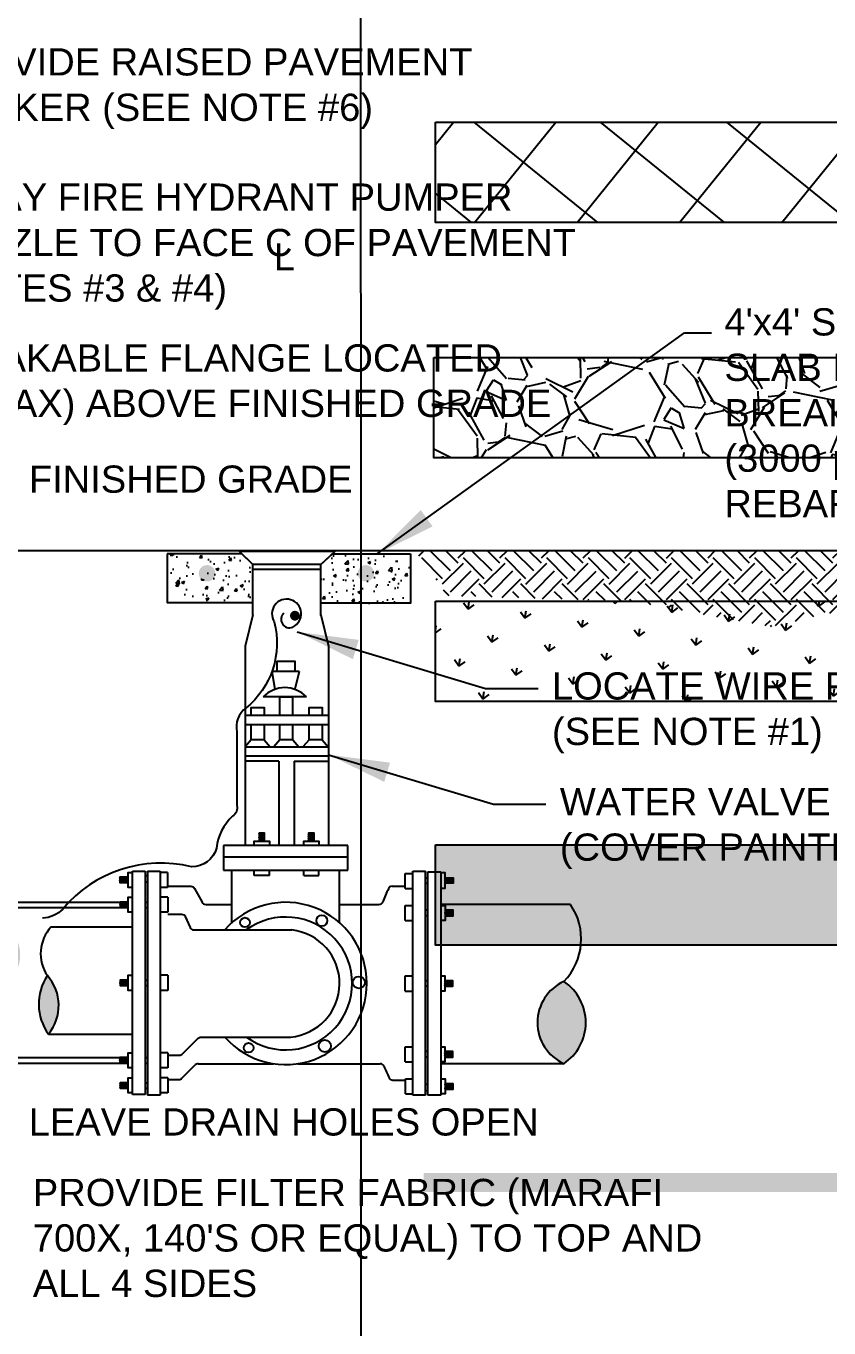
# Paper-space layout 'WS DET' of a CAD drawing. Header units: feet, sheet in inches. Extents: x -12.2 to 22.7, y -7.4 to 15.4.
# Drawn here: x 8.467 to 10.044, y -3.024 to -0.468 of the extents above; entities that cross this region are included whole.
import ezdxf

# ---------------------------------------------------------------- set-up
doc = ezdxf.new("R2010")
doc.units = ezdxf.units.FT
doc.header["$MEASUREMENT"] = 0
for name, color, linetype in [('DT-1', 1, 'Continuous'), ('DT-3', 3, 'Continuous'), ('DT-4', 4, 'Continuous'), ('DT-HATCH', 251, 'Continuous'), ('DT-TEXT', 2, 'Continuous')]:
    doc.layers.add(name, color=color, linetype=linetype)
doc.layers.add('NOPRINT', color=7, linetype='Continuous', plot=False)
doc.styles.add('1L100', font='arial.ttf', dxfattribs={"height": 0.1})
doc.dimstyles.new('JEA1', dxfattribs={"dimtxt": 0.1, "dimasz": 0.12, "dimexe": 0.0625, "dimexo": 0.0625, "dimgap": 0.05, "dimtad": 1, "dimdec": 1, "dimlfac": 3, "dimdsep": 46, "dimtxsty": '1L100', "dimcen": 0.09, "dimclrd": 256, "dimclre": 256, "dimclrt": 256, "dimadec": 0, "dimazin": 0, "dimtfac": 1, "dimtdec": 1, "dimtofl": 0, "dimtmove": 0, "dimatfit": 3, "dimfxl": 1, "dimtolj": 1, "dimtzin": 0, "dimlwd": -1, "dimlwe": -1, "dimarcsym": 0})
pattern_1 = [(67.380135052, (-3.375258860641325, -5.023158813715763), (-0.0027782982527245, 0.0011576242719662), []), (112.619864984, (-3.375258860641325, -5.023158813715763), (-0.0027782982519971, -0.0011576242737119), [])]

psp = doc.layouts.new('WS DET')

# ---------------------------------------------------------------- hatches: boundary and pattern name
at = {"layer": 'DT-HATCH'}
h = psp.add_hatch(dxfattribs=at)
h.set_pattern_fill('AR-CONC', color=256, scale=0.0080261949523128, style=0)
h.set_pattern_definition([(50, (6.863506196935032, -4.786894380037621), (0.0575687005708516, -0.0050366086904416), [0.0060196462142346, -0.066216108356581]), (355, (6.863506196935032, -4.786894380037621), (-0.0111364525347134, 0.0603724070667246), [0.0048157169713877, -0.0529728866852648]), (100.4513999999999, (6.868303588498102, -4.787314097060741), (0.0464322907937871, 0.055335761724145), [0.0051159119123746, -0.0562750328018834]), (46.1842, (6.863506196935032, -4.770841990132993), (0.0856588471738022, -0.0132848787731936), [0.009029469321352, -0.0993241625348715]), (96.63559999999995, (6.870644433472984, -4.771949067843177), (0.0750178508939007, 0.0781845993837886), [0.0076738681093477, -0.0844125357188174]), (351.1842000000001, (6.863506196935032, -4.770841990132993), (0.0750177898615043, 0.0781846579770089), [0.0072235754570816, -0.0794593300278972]), (20.99999999999999, (6.871532391887354, -4.774855087609147), (0.0479089236871314, -0.0323149770796394), [0.0060196462142346, -0.0662161083565809]), (326, (6.871532391887354, -4.774855087609147), (0.0195289628888933, 0.0582019563122448), [0.0048157169713877, -0.0529728866852648]), (71.4514, (6.875524800481565, -4.777548004916333), (0.0674379062033979, 0.0258869264466038), [0.0051159119123746, -0.0562750328018837]), (37.49999999999999, (6.863506196935032, -4.786894380037621), (0.0009759736936849, 0.0267187096927684), [0, -0.0523307910890798, 0, -0.0537755061804961, 0, -0.0531735415590726]), (7.499999999999998, (6.863506196935032, -4.786894380037621), (0.0211144739352545, 0.0316562529104327), [0, -0.0306600647178351, 0, -0.0511268618462328, 0, -0.0202661422545899]), (327.5, (6.845607782191381, -4.786894380037621), (0.0428456294263834, -0.0018102979766454), [0, -0.0200654873807821, 0, -0.0626043206280402, 0, -0.083071117756438]), (317.5, (6.837581587239062, -4.786894380037621), (0.0468076588863453, 0.0080346210389701), [0, -0.0260851335950168, 0, -0.0415756898529805, 0, -0.0589925328994994])])
h.paths.add_polyline_path([(8.74418375996427, -1.504606705011624), (8.74418375996427, -1.599903525113469), (8.912366806886768, -1.599903525113469), (8.912366806886768, -1.527020919627993), (8.891197826415747, -1.504606705011624)])
h.paths.add_polyline_path([(9.069066041252706, -1.504606705011624), (9.046372621776653, -1.527020919627993), (9.046372621776653, -1.601409208426832), (9.222055995332143, -1.601409208426832), (9.222068613250004, -1.504606705011609)])
at = {"layer": 'DT-HATCH', "linetype": 'Continuous'}
h = psp.add_hatch(dxfattribs=at)
h.set_pattern_fill('EARTH', color=256, scale=0.23115441462661, angle=45, style=0)
h.set_pattern_definition([(45, (-3.841887866187546, -4.699883967234816), (0, 0.0817254270418414), [0.0577886036566525, -0.0577886036566525]), (45, (-3.85721138375789, -4.684560449664471), (0, 0.0817254270418414), [0.0577886036566525, -0.0577886036566525]), (45, (-3.872534901328235, -4.669236932094126), (0, 0.0817254270418414), [0.0577886036566525, -0.0577886036566525]), (135, (-3.872534901328235, -4.659021253713906), (-0.0817254270418414, 0), [0.0577886036566525, -0.0577886036566525]), (135, (-3.85721138375789, -4.643697736143562), (-0.0817254270418414, 0), [0.0577886036566525, -0.0577886036566525]), (135, (-3.841887866187546, -4.628374218573218), (-0.0817254270418414, 0), [0.0577886036566525, -0.0577886036566525])])
h.paths.add_polyline_path([(9.660004229325684, -1.598147409507243), (9.931619343319687, -1.647770427924928), (10.1617721788473, -1.593511170442702), (10.1617721788473, -1.498214350340859), (9.231626463551843, -1.498214350340859), (9.294930138145832, -1.586471416443662)])
at = {"layer": 'DT-HATCH'}
h = psp.add_hatch(dxfattribs=at)
h.set_pattern_fill('DIAMONDS', color=256, scale=0.0240785848569385, style=0)
h.set_pattern_definition(pattern_1)
h.paths.add_polyline_path([(8.925084258253053, -2.068502467899397), (8.935785755041335, -2.068502467899397), (8.935785755041335, -2.052702816017466), (8.925084258253053, -2.052702816017466)])
h = psp.add_hatch(dxfattribs=at)
h.set_pattern_fill('DIAMONDS', color=256, scale=0.0240785848569385, style=0)
h.set_pattern_definition(pattern_1)
h.paths.add_polyline_path([(9.022200831965383, -2.068502467899397), (9.032902328753663, -2.068502467899397), (9.032902328753663, -2.052702816017466), (9.022200831965383, -2.052702816017466)])
h = psp.add_hatch(dxfattribs=at)
h.set_pattern_fill('DIAMONDS', color=256, scale=0.0240785848569385, style=0)
h.set_pattern_definition(pattern_1)
h.paths.add_polyline_path([(8.667630123576645, -2.150008054708778), (8.667630123576645, -2.139306557920511), (8.651830471694714, -2.139306557920511), (8.651830471694714, -2.150008054708778)])
h = psp.add_hatch(dxfattribs=at)
h.set_pattern_fill('DIAMONDS', color=256, scale=0.0240785848569385, style=0)
h.set_pattern_definition(pattern_1)
h.paths.add_polyline_path([(9.290050736202984, -2.151197109907473), (9.290050736202984, -2.140495613119206), (9.305850388084915, -2.140495613119206), (9.305850388084915, -2.151197109907473)])
h = psp.add_hatch(dxfattribs=at)
h.set_pattern_fill('DIAMONDS', color=256, scale=0.0240785848569385, style=0)
h.set_pattern_definition([(67.380135052, (-3.375258860641325, -5.009007672816638), (-0.0027782982527245, 0.0011576242719662), []), (112.619864984, (-3.375258860641325, -5.009007672816638), (-0.0027782982519971, -0.0011576242737119), [])])
h.paths.add_polyline_path([(8.668081662135615, -2.198759317855347), (8.668081662135615, -2.18805782106708), (8.652282010253684, -2.18805782106708), (8.652282010253696, -2.198759317855347)])
h = psp.add_hatch(dxfattribs=at)
h.set_pattern_fill('DIAMONDS', color=256, scale=0.0240785848569385, style=0)
h.set_pattern_definition(pattern_1)
h.paths.add_polyline_path([(9.290050736202984, -2.204180660284747), (9.290050736202984, -2.214882157073013), (9.305850388084915, -2.214882157073013), (9.305850388084915, -2.204180660284747)])
h = psp.add_hatch(color=256, dxfattribs=at)
h.paths.add_polyline_path([(8.430558577099655, -2.236809084213619, 0.3473840725936483), (8.438927818822778, -2.338881272920649, 0.4092409835990298)])
h.paths.add_polyline_path([(8.511440633679811, -2.447271854382893, 0.3698285103240094), (8.509339790367507, -2.33264995546197, 0.3157229194043253)])
h = psp.add_hatch(dxfattribs=at)
h.set_pattern_fill('DIAMONDS', color=256, scale=0.0240785848569385, style=0)
h.set_pattern_definition(pattern_1)
h.paths.add_polyline_path([(8.668081662135615, -2.352019759815772), (8.668081662135615, -2.341318263027505), (8.652282010253684, -2.341318263027505), (8.652282010253696, -2.352019759815772)])
h = psp.add_hatch(dxfattribs=at)
h.set_pattern_fill('DIAMONDS', color=256, scale=0.0240785848569385, style=0)
h.set_pattern_definition(pattern_1)
h.paths.add_polyline_path([(9.289599197644018, -2.34276267556902), (9.289599197644018, -2.353464172357287), (9.305398849525949, -2.353464172357287), (9.305398849525949, -2.34276267556902)])
psp.add_hatch(color=256, dxfattribs=at).paths.add_polyline_path([(9.523113883377883, -2.505535559119032, 0.5353960623698341), (9.523224285089471, -2.344187628420932, 0.639683699120528)])
h = psp.add_hatch(dxfattribs=at)
h.set_pattern_fill('DIAMONDS', color=256, scale=0.0240785848569385, style=0)
h.set_pattern_definition([(67.380135052, (-3.375258860641325, -5.036903542536071), (-0.0027782982527245, 0.0011576242719662), []), (112.619864984, (-3.375258860641325, -5.036903542536071), (-0.0027782982519971, -0.0011576242737119), [])])
h.paths.add_polyline_path([(8.667630123576645, -2.504346503920353), (8.667630123576645, -2.493645007132087), (8.651830471694714, -2.493645007132087), (8.651830471694714, -2.504346503920353)])
h = psp.add_hatch(dxfattribs=at)
h.set_pattern_fill('DIAMONDS', color=256, scale=0.0240785848569385, style=0)
h.set_pattern_definition(pattern_1)
h.paths.add_polyline_path([(9.289599197644018, -2.48187197663032), (9.289599197644018, -2.492573473418587), (9.305398849525949, -2.492573473418587), (9.305398849525949, -2.48187197663032)])
h = psp.add_hatch(dxfattribs=at)
h.set_pattern_fill('DIAMONDS', color=256, scale=0.0240785848569385, style=0)
h.set_pattern_definition(pattern_1)
h.paths.add_polyline_path([(8.668081662135615, -2.553504179145725), (8.668081662135615, -2.542802682357458), (8.652282010253684, -2.542802682357458), (8.652282010253696, -2.553504179145725)])
h = psp.add_hatch(dxfattribs=at)
h.set_pattern_fill('DIAMONDS', color=256, scale=0.0240785848569385, style=0)
h.set_pattern_definition(pattern_1)
h.paths.add_polyline_path([(9.290050736202984, -2.544774380676014), (9.290050736202984, -2.555475877464281), (9.305850388084915, -2.555475877464281), (9.305850388084915, -2.544774380676014)])
at = {"layer": 'NOPRINT'}
h = psp.add_hatch(dxfattribs=at)
h.set_pattern_fill('NET', color=8, scale=1.25, angle=-39.00000000000002)
h.set_pattern_definition([(321, (1.966551015936792, 1.700037601751988), (0.0983313111015372, 0.1214290564776517), []), (50.99999999999997, (1.966551015936792, 1.700037601751988), (-0.1214290564776517, 0.0983313111015372), [])])
h.paths.add_polyline_path([(10.44045502760897, -0.6567763192714687), (9.27127904313883, -0.6567763192714687), (9.27127904313883, -0.8537579957791301), (10.44045502760897, -0.8537579957791301)])
h = psp.add_hatch(dxfattribs=at)
h.set_pattern_fill('GRAVEL', color=8, scale=0.25, angle=-54.00000000000002)
h.set_pattern_definition([(174.012787504, (2.274606609943174, 1.044186793915519), (-2.995858741928588, 0.2955171710918429), [0.033634, -3.329772011768421]), (130.969740728, (2.241156016907219, 1.047695044981644), (1.965610005471159, -2.280104670051714), [0.057717, -5.713981190307499]), (78.51044707799998, (2.203313279928527, 1.09127459589674), (-0.7553336037998788, -3.638951929741673), [0.040697, -4.029008149024924]), (213.273689006, (2.095440655681577, 1.133417174580019), (4.192031284947863, 2.736672012868625), [0.0525595, -5.20338951040725]), (238.833654178, (2.051497800346162, 1.104580991320601), (1.692319417759259, 2.774626999846105), [0.05153875, -5.102343282022075]), (303.273689006, (2.0248251981592, 1.060480851949209), (-2.736672012868625, 4.192031284947863), [0.0525595, -5.20338951040725]), (343.6942404667, (2.053661381418618, 1.016537996613793), (-3.9328445558879, 1.1598421009874), [0.06950725, -6.881212137229]), (18.25532837489999, (2.12037279255564, 0.9970229351456013), (5.478217660574044, 1.817039147452438), [0.065622, -6.496580374203348]), (67.42956561499997, (2.182692059749923, 1.017579173526382), (1.453734727133628, 3.528336058700434), [0.0527375, -5.221018277432249]), (121.236358309, (2.202933730058752, 1.066277477224854), (1.414155195210553, -2.371743047604226), [0.060208, -2.950190644698075]), (168.397437798, (2.171711699893079, 1.117757423148814), (-3.988152491408513, 0.8106415393205386), [0.077862, -7.708343751198724]), (84.814074834, (2.238894963138027, 0.9317160053414887), (0.1849013000505888, 2.297457618594874), [0.02657525, -2.630961203183671]), (117.4692343899999, (2.241297055493739, 0.9581825871441046), (1.505793572763064, -2.923197857864815), [0.05055925, -5.00537785403925]), (171, (2.217975420336927, 1.003041826255046), (-0.2022542485937234, -0.1469463130731084), [0.03535525, -0.3181981405932746]), (149.198590514, (2.231959688253057, 1.034833181225382), (1.139240062553058, -0.7173786168224494), [0.0190395, -1.884903776465975]), (237.801409486, (2.215605818880128, 1.04458258923475), (0.4598164327081597, 0.6430931878130428), [0.02692575, -1.319365451783625]), (336.9637565321, (2.201258246543678, 1.021797787983688), (0.8453474364068323, -0.3128701196349879), [0.04373225, -1.414005723711323]), (107.565051177, (2.241503075878083, 1.004684818871208), (0.0916383775525061, -0.551454810260591), [0.03162275, -0.7589466650421]), (322.389540334, (2.130376957297719, 1.161890053419117), (2.076225876512397, -1.581703546718), [0.0443, -4.385711286667343]), (16.34617594189999, (2.165470542949836, 1.134854146811838), (-2.812581986824445, -0.8073924494296056), [0.03716525, -3.679351936829749]), (239.198590514, (2.281953925596829, 1.034074081485831), (0.7173786168224506, 1.139240062553057), [0.03807875, -1.865864526465975]), (289.610459666, (2.262455109578094, 1.001366342739972), (-0.8627003849499582, 2.463381425156723), [0.0443, -4.385711286667249]), (285.44395478, (2.004979323169602, 1.070783339313784), (-0.3302230681781179, 1.305163869114931), [0.04272, -2.093280936329374]), (240.775140569, (2.016355478345676, 1.029605880754399), (1.490065169165514, 2.627680686772986), [0.0357945, -3.543660765818999]), (12.80140948639999, (2.081169140133824, 0.885105225926777), (1.305163869114912, 0.3302230681781169), [0.03807875, -1.865864526465975]), (323.3540246363, (2.118301513721334, 0.8935424548413894), (-2.719319064325473, 2.041519979426107), [0.04190775, -4.148855903559994]), (15.4439547804, (2.009165446727996, 0.9842098077377077), (-1.305163869114912, -0.3302230681781094), [0.02136, -2.114640936329374]), (47.30993247399998, (2.072352361349437, 0.8972404808424006), (0.6620706813018372, 0.7900395008862044), [0.0127475, -1.262007378398198]), (111.963756532, (2.080995610648392, 0.906610338981995), (0.2385846906256115, -0.7537090588543208), [0.05153875, -0.9792376564044243]), (132.009005957, (2.061719060463456, 0.9544085043543972), (1.671717379324922, -1.875596172864262), [0.0477625, -4.7284807936357]), (249.690067526, (2.183055364170242, 1.008572619807107), (0.2575621841143545, 0.4961468747399687), [0.0360555, -0.8653323188659999]), (299.157226587, (2.170540559384843, 0.9747587223508347), (2.093578825055528, -3.732214852239774), [0.0629485, -6.231890656007075]), (6.945395900899986, (2.201209510195311, 0.9197867708102069), (-2.003564992448623, -0.2196071971368817), [0.025739, -2.54816853524675]), (35.99999999999999, (2.226759708222402, 0.9228992265571012), (0.0553079355206187, 0.3492005616668551), [0.015, -0.235]), (66.25643716399998, (2.064847761659805, 0.9628619787184663), (-0.8279944878636853, -1.837641185886778), [0.034731, -3.43837999736245]), (354.0127875042, (2.078832029575936, 0.9946533336888023), (2.995858741928572, -0.2955171710918345), [0.067268, -3.296138011768424]), (306, (2.145733215647845, 0.9876368315565535), (0.3492005616668552, -0.0553079355206187), [0.065, -0.185]), (271.304846469, (2.183939257046855, 0.9350507269221814), (0.0536833905750802, -3.051166677449199), [0.0395285, -3.913318575210499]), (200.054604099, (2.184839395372924, 0.8955325064284149), (-0.9559633074480721, -0.3855310036987292), [0.0364005, -1.783626972320124]), (153.6459753639999, (2.150645948046876, 0.883050192541928), (-4.814522434326617, 2.373367592549801), [0.05926625, -5.867368545564849]), (121.42607874, (2.097539254956211, 0.9093594903085691), (-1.708047821356793, 2.776251544791688), [0.06269975, -6.207268351992224])])
h.paths.add_polyline_path([(10.43715262778124, -1.118603146723907), (9.267976643311094, -1.118603146723907), (9.267976643311094, -1.315584823231569), (10.43715262778124, -1.315584823231569)])
h = psp.add_hatch(dxfattribs=at)
h.set_pattern_fill('GRASS', color=256, scale=0.08, angle=-9.000000000000012)
h.set_pattern_definition([(80.99999999999999, (1.966551015936792, 1.042863539829891), (-0.0470228201709924, 0.0647213595329211), [0.015, -0.0981370850399999]), (35.99999999999999, (1.966551015936792, 1.042863539829891), (-0.0470228201833979, 0.0647213595499958), [0.015, -0.065]), (126, (1.966551015936792, 1.042863539829891), (-0.0647213595499958, -0.0470228201833978), [0.015, -0.0649999999999999])])
h.paths.add_polyline_path([(10.44045502760897, -1.597262031489291), (9.27127904313883, -1.597262031489291), (9.27127904313883, -1.794243707996953), (10.44045502760897, -1.794243707996953)])
h = psp.add_hatch(color=8, dxfattribs=at)
h.dxf.hatch_style = 1
h.paths.add_polyline_path([(10.44045502760897, -2.075920916254675), (9.27127904313883, -2.075920916254675), (9.27127904313883, -2.272902592762337), (10.44045502760897, -2.272902592762337)])

# ---------------------------------------------------------------- linework, layer by layer
at = {"layer": 'DT-1'}
for p, q in [((10.20962821370468, -1.498405805823119), (7.864843317418534, -1.498405805823119)), ((9.046372621776653, -1.525515236314614), (8.912366806886768, -1.525515236314614)), ((8.912366806886768, -1.534549336194842), (9.046372621776653, -1.534549336194842)), ((9.00383706817396, -1.735550312415736), (8.950259836939903, -1.735550312415736)), ((8.950259836939903, -1.735550312415736), (8.956031622974484, -1.770181028623238)), ((9.00383706817396, -1.735550312415736), (8.995179389122091, -1.770181028623238)), ((9.017979190502153, -1.785237861756936), (8.93323182159442, -1.785237861756936)), ((8.965641082701964, -1.8213742612778), (8.965641082701952, -1.785237861756936)), ((8.965641082701952, -1.785237861756936), (8.99123769902924, -1.785237861756936)), ((8.99123769902924, -1.8213742612778), (8.99123769902924, -1.785237861756936)), ((8.897309973753073, -1.8213742612778), (9.061429454910334, -1.8213742612778)), ((8.897309973753073, -1.839442461038241), (9.061429454910334, -1.839442461038241)), ((8.934952056587301, -1.839442461038241), (8.934952056587301, -1.869556127305621)), ((8.965641082701952, -1.869556127305621), (8.965641082701952, -1.839442461038241)), ((8.99123769902924, -1.869556127305621), (8.99123769902924, -1.839442461038241)), ((8.909355440260027, -1.869556127305621), (8.897309973753073, -1.883107277125954)), ((8.897309973753073, -1.883107277125954), (9.061429454910334, -1.883107277125954)), ((8.934952056587301, -1.869556127305621), (8.909355440260027, -1.869556127305621)), ((8.934952056587301, -1.869556127305621), (8.94699752309427, -1.883107277125954)), ((8.965641082701952, -1.869556127305621), (8.953595616194997, -1.883107277125954)), ((8.99123769902924, -1.869556127305621), (8.965641082701952, -1.869556127305621)), ((8.99123769902924, -1.869556127305621), (9.003283165536194, -1.883107277125954)), ((9.023058099755694, -1.869556127305621), (9.011012633248741, -1.883107277125954)), ((9.04865471608297, -1.869556127305621), (9.023058099755694, -1.869556127305621)), ((9.04865471608297, -1.869556127305621), (9.060700182589938, -1.883107277125954)), ((8.897309973753073, -1.901175476886394), (9.061429454910334, -1.901175476886394)), ((8.963560039541315, -1.91171526007997), (8.897309973753073, -1.91171526007997)), ((8.963560039541315, -1.91171526007997), (8.963560039541315, -2.077340424550613)), ((8.993673705808712, -1.91171526007997), (8.993673705808712, -2.077340424550613)), ((8.993673705808712, -1.91171526007997), (9.061429454910334, -1.91171526007997)), ((9.09907153774458, -2.077340424550613), (8.855150840978721, -2.077340424550613)), ((8.855150840978721, -2.077340424550613), (8.855150840978721, -2.125522290578434)), ((9.09907153774458, -2.125522290578434), (9.09907153774458, -2.077340424550613)), ((9.09907153774458, -2.09992567425116), (8.855150840978721, -2.09992567425116)), ((8.67622588182156, -2.566177374252547), (8.67622588182156, -2.127416005933535)), ((8.67622588182156, -2.127416005933535), (8.701196040994192, -2.127416005933535)), ((8.701196040994192, -2.127416005933535), (8.701196040994192, -2.566177374252547)), ((8.70595226178897, -2.136928447523122), (8.701196040994192, -2.136928447523122)), ((8.70595226178897, -2.127416005933535), (8.70595226178897, -2.567366429451242)), ((8.70595226178897, -2.127416005933535), (8.730922420961601, -2.127416005933535)), ((8.730922420961601, -2.127416005933535), (8.730922420961601, -2.567366429451242)), ((8.745170219681183, -2.129794116330939), (8.730922420961601, -2.129794116330939)), ((8.745170219681183, -2.129794116330939), (8.745170219681183, -2.15952049629835)), ((8.855150840978721, -2.125522290578434), (9.09907153774458, -2.125522290578434)), ((8.915571816663496, -2.136062073772025), (8.915571816663496, -2.125522290578434)), ((8.945298196630906, -2.136062073772025), (8.915571816663496, -2.136062073772025)), ((8.945298196630906, -2.136062073772025), (8.945298196630906, -2.125522290578434)), ((9.012688390375827, -2.136062073772025), (9.012688390375827, -2.125522290578434)), ((9.012688390375827, -2.136062073772025), (9.04241477034322, -2.136062073772025)), ((9.04241477034322, -2.136062073772025), (9.042414770343237, -2.125522290578434)), ((9.212059101539493, -2.161492194616891), (9.212059101539493, -2.131765814649481)), ((9.212059101539493, -2.131765814649481), (9.22675843881803, -2.131765814649481)), ((9.22675843881803, -2.127416005933535), (9.251728597990661, -2.127416005933535)), ((9.22675843881803, -2.567366429451242), (9.22675843881803, -2.127416005933535)), ((9.251728597990661, -2.567366429451242), (9.251728597990661, -2.127416005933535)), ((9.256484818785454, -2.141278256239053), (9.251728597990661, -2.141278256239053)), ((9.256484818785454, -2.128605061132246), (9.281454977958068, -2.128605061132246)), ((9.256484818785454, -2.567366429451242), (9.256484818785454, -2.128605061132246)), ((9.281454977958068, -2.128605061132246), (9.281454977958068, -2.567366429451242)), ((8.70595226178897, -2.148818999510083), (8.701196040994192, -2.148818999510083)), ((8.745170219681183, -2.15952049629835), (8.730922420961601, -2.15952049629835)), ((9.212059101539493, -2.161492194616891), (9.226758438818043, -2.161492194616891)), ((9.256484818785454, -2.151979753027319), (9.251728597990661, -2.151979753027319)), ((8.701196040994192, -2.18805782106708), (8.70595226178897, -2.18805782106708)), ((8.74562175824015, -2.178545379477508), (8.730922420961601, -2.178545379477508)), ((8.74562175824015, -2.178545379477508), (8.74562175824015, -2.208271759444919)), ((9.212059101539493, -2.224394598662585), (9.212059101539493, -2.194668218695175)), ((9.212059101539493, -2.194668218695175), (9.22675843881803, -2.194668218695175)), ((8.701196040994192, -2.198759317855347), (8.70595226178897, -2.198759317855347)), ((8.74562175824015, -2.208271759444919), (8.730922420961601, -2.208271759444919)), ((9.256484818785454, -2.204180660284747), (9.251728597990661, -2.204180660284747)), ((9.256484818785454, -2.214882157073013), (9.251728597990661, -2.214882157073013)), ((9.212059101539493, -2.224394598662585), (9.226758438818043, -2.224394598662585)), ((8.701196040994192, -2.341318263027505), (8.70595226178897, -2.341318263027505)), ((8.74562175824015, -2.331805821437934), (8.730922420961601, -2.331805821437934)), ((8.74562175824015, -2.331805821437934), (8.74562175824015, -2.361532201405344)), ((9.212059101539493, -2.333250233979433), (9.22675843881803, -2.333250233979433)), ((9.212059101539493, -2.362976613946844), (9.212059101539493, -2.333250233979433)), ((9.256484818785454, -2.342762675569005), (9.251728597990661, -2.342762675569005)), ((8.701196040994192, -2.352019759815772), (8.70595226178897, -2.352019759815772)), ((8.74562175824015, -2.361532201405344), (8.730922420961601, -2.361532201405344)), ((9.212059101539493, -2.362976613946844), (9.226758438818043, -2.362976613946844)), ((9.256484818785454, -2.353464172357287), (9.251728597990661, -2.353464172357287)), ((9.212059101539493, -2.502085915008159), (9.212059101539493, -2.472359535040748)), ((9.212059101539493, -2.472359535040748), (9.22675843881803, -2.472359535040748)), ((8.701196040994192, -2.493645007132072), (8.70595226178897, -2.493645007132072)), ((8.701196040994192, -2.504346503920353), (8.70595226178897, -2.504346503920353)), ((8.74562175824015, -2.484132565542515), (8.730922420961601, -2.484132565542515)), ((8.74562175824015, -2.484132565542515), (8.74562175824015, -2.513858945509925)), ((9.212059101539493, -2.502085915008159), (9.22675843881803, -2.502085915008159)), ((9.256484818785454, -2.48187197663032), (9.251728597990661, -2.48187197663032)), ((9.256484818785454, -2.492573473418587), (9.251728597990661, -2.492573473418587)), ((8.74562175824015, -2.513858945509925), (8.730922420961601, -2.513858945509925)), ((8.701196040994192, -2.542802682357458), (8.70595226178897, -2.542802682357458)), ((8.701196040994192, -2.553504179145725), (8.70595226178897, -2.553504179145725)), ((8.74562175824015, -2.533290240767886), (8.730922420961601, -2.533290240767886)), ((8.74562175824015, -2.533290240767886), (8.74562175824015, -2.563016620735296)), ((9.212510640098463, -2.535261939086443), (9.22675843881803, -2.535261939086443)), ((9.212510640098463, -2.564988319053853), (9.212510640098463, -2.535261939086443)), ((9.251728597990661, -2.545963435874709), (9.256484818785454, -2.545963435874709)), ((8.701196040994192, -2.566177374252547), (8.67622588182156, -2.566177374252547)), ((8.730922420961601, -2.567366429451242), (8.70595226178897, -2.567366429451242)), ((8.74562175824015, -2.563016620735296), (8.730922420961601, -2.563016620735296)), ((9.212510640098463, -2.564988319053853), (9.22675843881803, -2.564988319053853)), ((9.251728597990661, -2.567366429451242), (9.22675843881803, -2.567366429451242)), ((9.251728597990661, -2.55785398786167), (9.256484818785454, -2.55785398786167)), ((9.281454977958068, -2.567366429451242), (9.256484818785454, -2.567366429451242))]:
    psp.add_line(p, q, dxfattribs=at)
for points in [[(8.996082470212416, -1.735550312415736), (8.996082470212416, -1.715976429341933), (8.959946070691549, -1.715976429341933), (8.959946070691549, -1.735550312415736)], [(8.909355440260027, -1.8213742612778), (8.909355440260027, -1.806317428144103), (8.934952056587301, -1.806317428144103), (8.934952056587301, -1.8213742612778)], [(9.023058099755694, -1.8213742612778), (9.023058099755694, -1.806317428144103), (9.04865471608297, -1.806317428144103), (9.04865471608297, -1.8213742612778)], [(8.909355440260027, -1.869556127305621), (8.909355440260027, -1.839442461038241)], [(9.023058099755694, -1.869556127305621), (9.023058099755694, -1.839442461038241)], [(9.04865471608297, -1.839442461038241), (9.04865471608297, -1.869556127305621)], [(8.915571816663496, -2.076825854290274), (8.915571816663496, -2.068502467899397), (8.945298196630906, -2.068502467899397), (8.945298196630906, -2.076825854290274)], [(8.935785755041335, -2.068502467899397), (8.935785755041335, -2.052702816017466), (8.925084258253053, -2.052702816017466), (8.925084258253053, -2.068502467899397)], [(9.012688390375827, -2.076825854290274), (9.012688390375827, -2.068502467899397), (9.042414770343237, -2.068502467899397), (9.042414770343237, -2.076825854290274)], [(9.032902328753663, -2.068502467899397), (9.032902328753663, -2.052702816017466), (9.022200831965383, -2.052702816017466), (9.022200831965383, -2.068502467899397)], [(8.667630123576645, -2.139306557920511), (8.651830471694714, -2.139306557920511), (8.651830471694714, -2.150008054708778), (8.667630123576645, -2.150008054708778)], [(8.675953509967522, -2.15952049629835), (8.667630123576645, -2.15952049629835), (8.667630123576645, -2.129794116330939), (8.675953509967522, -2.129794116330939)], [(9.281727349812106, -2.160709551497045), (9.290050736202984, -2.160709551497045), (9.290050736202984, -2.130983171529634), (9.281727349812106, -2.130983171529634)], [(9.290050736202984, -2.140495613119206), (9.305850388084915, -2.140495613119206), (9.305850388084915, -2.151197109907473), (9.290050736202984, -2.151197109907473)], [(8.668081662135615, -2.18805782106708), (8.652282010253696, -2.18805782106708), (8.652282010253696, -2.198759317855347), (8.668081662135615, -2.198759317855347)], [(8.676405048526506, -2.208271759444919), (8.668081662135615, -2.208271759444919), (8.668081662135615, -2.178545379477508), (8.676405048526506, -2.178545379477508)], [(9.281454977958068, -2.194668218695175), (9.290050736202984, -2.194668218695175), (9.290050736202984, -2.224394598662585), (9.281454977958068, -2.224394598662585)], [(9.290050736202984, -2.214882157073013), (9.305850388084915, -2.214882157073013), (9.305850388084915, -2.204180660284747), (9.290050736202984, -2.204180660284747)], [(8.668081662135615, -2.341318263027505), (8.652282010253696, -2.341318263027505), (8.652282010253696, -2.352019759815772), (8.668081662135615, -2.352019759815772)], [(8.67622588182156, -2.361532201405344), (8.668081662135615, -2.361532201405344), (8.668081662135615, -2.331805821437934), (8.67622588182156, -2.331805821437934)], [(9.281454977958068, -2.333250233979433), (9.289599197644018, -2.333250233979433), (9.289599197644018, -2.362976613946844), (9.281454977958068, -2.362976613946844)], [(9.289599197644018, -2.353464172357287), (9.305398849525949, -2.353464172357287), (9.305398849525949, -2.342762675569005), (9.289599197644018, -2.342762675569005)], [(9.28127581125314, -2.472359535040748), (9.289599197644018, -2.472359535040748), (9.289599197644018, -2.502085915008159), (9.28127581125314, -2.502085915008159)], [(8.667630123576645, -2.493645007132072), (8.651830471694714, -2.493645007132072), (8.651830471694714, -2.504346503920353), (8.667630123576645, -2.504346503920353)], [(8.67622588182156, -2.513858945509925), (8.667630123576645, -2.513858945509925), (8.667630123576645, -2.484132565542515), (8.67622588182156, -2.484132565542515)], [(9.289599197644018, -2.492573473418587), (9.305398849525949, -2.492573473418587), (9.305398849525949, -2.48187197663032), (9.289599197644018, -2.48187197663032)], [(8.668081662135615, -2.542802682357458), (8.652282010253696, -2.542802682357458), (8.652282010253696, -2.553504179145725), (8.668081662135615, -2.553504179145725)], [(8.67622588182156, -2.563016620735296), (8.668081662135615, -2.563016620735296), (8.668081662135615, -2.533290240767886), (8.67622588182156, -2.533290240767886)], [(9.281727349812106, -2.535261939086443), (9.290050736202984, -2.535261939086443), (9.290050736202984, -2.564988319053853), (9.281727349812106, -2.564988319053853)], [(9.290050736202984, -2.555475877464281), (9.305850388084915, -2.555475877464281), (9.305850388084915, -2.544774380676014), (9.290050736202984, -2.544774380676014)]]:
    psp.add_lwpolyline(points, dxfattribs=at)
for centre, radius in [((8.897114213598753, -2.228229759758541), 0.0095124415895719), ((9.048124223833208, -2.224662594162457), 0.0107014967882684), ((9.120656590953685, -2.345946224429501), 0.0118905519869648), ((8.904248544790937, -2.474364185888712), 0.0095124415895719), ((9.054069499826698, -2.470797020292629), 0.0118905519869648)]:
    psp.add_circle(centre, radius, dxfattribs=at)
psp.add_arc((8.975605506048288, -1.825891311217906), 0.0587216492214092, 43.8130614604862, 136.1869385395138, dxfattribs=at)
at = {"layer": 'DT-3'}
for p, q in [((8.74418375996427, -1.504606705011609), (8.74418375996427, -1.599903525113469)), ((9.073474921417292, -1.499918619987341), (8.88677019055948, -1.499918619987341)), ((8.912366806886768, -1.525515236314614), (8.88677019055948, -1.499918619987341)), ((9.073474921417292, -1.499918619987341), (9.046372621776653, -1.525515236314614)), ((8.912366806886768, -1.624129747226399), (8.912366806886768, -1.599890726504217)), ((9.046372621776653, -1.625635430539777), (9.046372621776653, -1.601076553232909)), ((8.912366806886768, -1.624129747226399), (8.897309973753073, -1.685862763074553)), ((9.046372621776653, -1.624129747226399), (9.061429454910334, -1.685862763074553)), ((8.897309973753073, -1.685862763074553), (8.897309973753073, -2.077340424550613)), ((9.061429454910334, -1.685862763074553), (9.061429454910334, -2.077340424550613)), ((8.87134254416767, -2.228821468035544), (8.87134254416767, -2.125522290578434)), ((9.082879834555632, -2.228821468035528), (9.082879834555632, -2.125522290578434)), ((9.186169445338914, -2.157142385900961), (9.212059101539493, -2.157142385900961)), ((8.070865961847689, -2.18805782106708), (8.652282010253696, -2.18805782106708)), ((9.536233775080502, -2.192814041861844), (9.281454977958068, -2.192814041861859)), ((8.070865961847689, -2.198759317855347), (8.652282010253696, -2.198759317855347)), ((8.516768128022624, -2.236809084213619), (8.67622588182156, -2.236809084213619)), ((8.511440633679811, -2.447271854382893), (8.67622588182156, -2.447271854382893)), ((8.070865961847689, -2.493645007132072), (8.651830471694714, -2.493645007132072)), ((8.070865961847689, -2.504346503920353), (8.651830471694714, -2.504346503920353)), ((8.8054286288604, -2.505535559119032), (8.953337518144286, -2.505535559119032)), ((9.00088486057903, -2.505535559119032), (9.16259492715861, -2.505535559119032)), ((9.523113883377883, -2.505535559119032), (9.281454977958068, -2.505535559119032)), ((9.187461165120878, -2.537640049483831), (9.212510640098463, -2.537640049483831))]:
    psp.add_line(p, q, dxfattribs=at)
for points in [[(8.74418375996427, -1.504606705011609), (8.74418375996427, -1.599903525113469), (8.912366806886768, -1.599903525113469), (8.912366806886768, -1.525515236314614), (8.891197826415747, -1.504606705011609)], [(9.222068613250004, -1.504606705011609), (9.222055995332143, -1.601409208426832), (9.046372621776637, -1.601409208426832), (9.046372621776653, -1.525515236314614), (9.069066041252706, -1.504606705011609)]]:
    psp.add_lwpolyline(points, close=True, dxfattribs=at)
at = {"layer": 'DT-3', "const_width": 0.0160523899046257}
for points in [[(8.814641982929855, -1.542642243450218, 1), (8.830694372834495, -1.542642243450218, 1)], [(9.126606189495329, -1.542642243450218, 1), (9.142658579399955, -1.542642243450218, 1)]]:
    psp.add_lwpolyline(points, format="xyb", close=True, dxfattribs=at)
at = {"layer": 'DT-3'}
for points in [[(8.745170219681183, -2.157142385900961), (8.791107298261723, -2.157142385900961, -0.2743963363486968), (8.798152575145556, -2.161323599833476), (8.81305666840194, -2.188632827929328, 0.2743963363487232), (8.820101945285776, -2.192814041861844), (8.87134254416767, -2.192814041861844)], [(8.74562175824015, -2.211959231871706), (8.77272282885937, -2.211959231871706, -0.2980386269679402), (8.780076857195931, -2.216770139490427), (8.789386735171616, -2.238063759419105, 0.2980386269679458), (8.796740763508177, -2.242874667037811), (8.988947399078734, -2.242874667037811)], [(8.74562175824015, -2.489009093167982), (8.76848337422278, -2.489009093167982, 0.1988415602650452), (8.774157204619966, -2.486659821153009), (8.805147198548726, -2.455686709222073, -0.1988415602650707), (8.810821028945915, -2.4533374372071), (8.986569288681343, -2.4533374372071)], [(8.74562175824015, -2.536450994285137), (8.767849765830872, -2.536450994285137, 0.1988414537838355), (8.773523593902079, -2.53410172459487), (8.799754800789193, -2.507884828809284)]]:
    psp.add_lwpolyline(points, format="xyb", dxfattribs=at)
psp.add_lwpolyline([(9.082879834555632, -2.192814041861844), (9.160184383519521, -2.192814041861844)], dxfattribs=at)
for centre, radius, start, end in [((10.51093805341023, -2.754048095646593), 1.457781673601886, 156.0341354974423, 157.1475457326746), ((9.186169445338914, -2.165168580853266), 0.0080261949523128, 90, 156.0341354974383), ((8.977111189361649, -2.347985745291744), 0.1593333966253277, 221.3916716758777, 138.7235596171746), ((9.160184383519521, -2.184787846909538), 0.0080261949523128, 270, 337.1475457326716), ((9.43803384367685, -2.260619526216614), 0.1193348659707806, 315.7120047686594, 34.62445922909135), ((8.977111189361649, -2.347985745291744), 0.1304870071169301, 233.8400588737644, 126.3386179824194), ((8.573189836117871, -2.28939047077814), 0.0771246481835373, 137.0177706451383, 214.1183034652399), ((8.977111189361649, -2.347985745291744), 0.1057753971023928, 275.1300578945327, 83.57517733158271), ((8.592104486983159, -2.38846320780099), 0.0998254183188759, 146.0058244121985, 216.0942276788666), ((8.44350468223407, -2.391186813926482), 0.0880955462088523, 320.4583645487285, 41.6416875423368), ((9.560278764314406, -2.424820112334773), 0.0888606309037238, 114.4790703261394, 245.2766132936844), ((9.469424891429098, -2.424824819509238), 0.0969367388807548, 303.6319532277826, 56.28963794341509), ((8.8054286288604, -2.513561754071338), 0.0080261949523128, 90, 134.9843661513842), ((9.16259492715861, -2.513561754071338), 0.0080261949523128, 21.60385104969096, 90), ((9.41106199461599, -2.415167364018093), 0.2592140333158331, 201.6038510496901, 207.1049069113126), ((9.187461165120878, -2.529613854531511), 0.0080261949523128, 207.1049069113126, 270)]:
    psp.add_arc(centre, radius, start, end, dxfattribs=at)
at = {"layer": 'DT-4', "flags": 128}
psp.add_lwpolyline([(8.973473351580578, -1.621090194916964, 0.8509612947949158), (8.991000053061223, -1.648183224645147, 2.684917644357116), (8.954810425818104, -1.637849145687331, -0.2946514193864682), (8.898736499548518, -1.807216026497242, 0.281829199712865), (8.881281352810152, -1.854001271442513), (8.881281352810152, -1.998299933163332, -0.3243373044414111), (8.872802482452764, -2.019710131016567, 0.1844421138424905), (8.841536995416925, -2.082354772916969, -0.3434738584801769), (8.79207830015478, -2.118831406850452, 0.2865432109578389), (8.539533274822945, -2.201878231710443, -0.1839385628525489), (8.49968406706949, -2.219923856616027, -0.1839385628525489)], format="xyb", dxfattribs=at)
at = {"layer": 'DT-4', "const_width": 0.0096314339427754}
psp.add_lwpolyline([(8.990575849134322, -1.625905911888359, 1), (9.000207283077097, -1.625905911888359, 1)], format="xyb", close=True, dxfattribs=at)
at = {"layer": 'NOPRINT'}
for points in [[(9.12455963366407, 0.797475772079288), (11.9790373734307, 0.7974757720792898), (11.98027451722491, -6.3611389856202), (9.125796777458286, -6.3611389856202)], [(9.27127904313883, -2.075920916254675), (10.44045502760897, -2.075920916254675), (10.44045502760897, -2.272902592762337), (9.27127904313883, -2.272902592762337)]]:
    psp.add_lwpolyline(points, close=True, dxfattribs=at)
for points, elevation in [([(9.27127904313883, -0.6567763192714687), (10.44045502760897, -0.6567763192714687), (10.44045502760897, -0.8537579957791301), (9.27127904313883, -0.8537579957791301)], -0.9139448503087418), ([(9.27127904313883, -1.597262031489291), (10.44045502760897, -1.597262031489291), (10.44045502760897, -1.794243707996953), (9.27127904313883, -1.794243707996953)], -0.9139448503087443)]:
    psp.add_lwpolyline(points, close=True, dxfattribs=dict(at, elevation=elevation))
at = {"layer": 'NOPRINT', "color": 8, "elevation": -1.827889700617488}
psp.add_lwpolyline([(9.267976643311094, -1.118603146723907), (10.43715262778124, -1.118603146723907), (10.43715262778124, -1.315584823231569), (9.267976643311094, -1.315584823231569)], close=True, dxfattribs=at)
at = {"layer": 'NOPRINT', "color": 0, "lineweight": -2, "ltscale": 0.5, "const_width": 0.037499999963392, "elevation": -0.9139448503087502}
psp.add_lwpolyline([(9.247882155320562, -2.738843707996952), (10.44045502760897, -2.738843707996952)], dxfattribs=at)

# ---------------------------------------------------------------- texts
at = {"layer": 'DT-TEXT', "char_height": 0.0535079663487523, "attachment_point": 1, "style": '1L100'}
for s, insert, width in [('PROVIDE RAISED PAVEMENT MARKER (SEE NOTE #6)', (8.276413314188774, -0.5116548172464644), 1.320118199973745), ('3 WAY FIRE HYDRANT PUMPER \\PNOZZLE TO FACE C OF PAVEMENT (NOTES #3 & #4)', (8.276290512778578, -0.7772107412883793), 1.320118199973745), ('L', (8.953705575508907, -0.8945417559396728), 1.320118199973745), ('4\'x4\' SQUARE x 6" THICK CONCRETE SLAB IMMEDIATELY BELOW BREAKABLE FLANGE (SEE NOTE 2) (3000 psi CONCRETE WITH #4 REBAR AT 12" O.C. EACH WAY).', (9.838484691544638, -1.022180014465375), 1.320118199973745), ('BREAKABLE FLANGE LOCATED\\P(1" MAX) ABOVE FINISHED GRADE', (8.263645892331242, -1.092957858896092), 1.320118199973745), ('FINISHED GRADE', (8.47296095306652, -1.330986297613114), 1.320118199973745), ('LOCATE WIRE REQUIRED (SEE NOTE #1)', (9.499927637560196, -1.737095989875465), 1.084957442269526), ('WATER VALVE BOX & COVER (COVER PAINTED YELLOW)', (9.515452243555567, -1.964320296838964), 1.320118199973745), ('LEAVE DRAIN HOLES OPEN', (8.472778890196343, -2.593089201976755), 1.320118199973745), ("PROVIDE FILTER FABRIC (MARAFI 700X, 140'S OR EQUAL) TO TOP AND ALL 4 SIDES", (8.480755524442605, -2.731676020055883), 1.320118199973745)]:
    psp.add_mtext(s, dxfattribs=dict(at, insert=insert, width=width))

# ---------------------------------------------------------------- leaders
at = {"layer": 'DT-TEXT'}
for points in [[(9.15665972702656, -1.504606705011609), (9.759973959195637, -1.070161778350868), (9.813007309225389, -1.070161778350868)], [(8.999899698511493, -1.657702701444018), (9.369602140220877, -1.768875465041268), (9.472600496129276, -1.768875465041268)], [(9.061429454910334, -1.898761160236258), (9.385126746216253, -1.996099772004782), (9.48812510212465, -1.996099772004782)]]:
    psp.add_leader(points, dimstyle='JEA1', dxfattribs=at)

doc.saveas('drawing.dxf')
